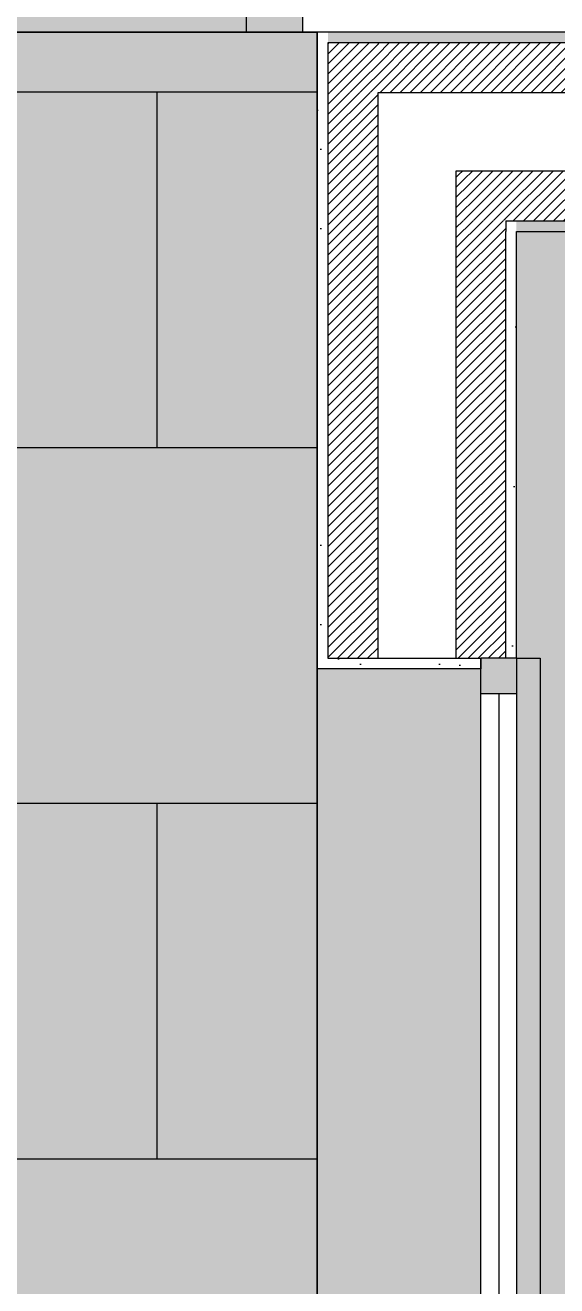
# Model space of a CAD drawing. Header units: millimetres. Extents: x -284281 to 1648660, y -821378 to -151356.
# Drawn here: x 218815 to 219562, y -255178 to -253406 of the extents above; entities that cross this region are included whole.
import ezdxf

# ---------------------------------------------------------------- set-up
doc = ezdxf.new("R2010")
doc.units = ezdxf.units.MM
doc.header["$MEASUREMENT"] = 0
doc.set_wipeout_variables(frame=1)
for name, pattern in [('Tirets', [229.305464, 141.111124, -88.19434]), ('Traits', [282.222223, 141.111112, -141.111112]), ('Wipeout_Contour', [1000, 0, -1000])]:
    doc.linetypes.add(name, pattern=pattern)
for name, color, linetype in [('Cotations - 1_100', 7, 'Continuous'), ('Fenêtres ARCHICAD', 7, 'Continuous'), ('Sols_ Dalles', 7, 'Continuous')]:
    doc.layers.add(name, color=color, linetype=linetype)
doc.styles.add('STYLE_GENERE_2', font='arial.ttf')
doc.dimstyles.new('STYLE_GENERE__1', dxfattribs={"dimtxt": 250, "dimasz": 190, "dimexe": 0.18, "dimexo": 0.0625, "dimgap": 0, "dimtad": 1, "dimtih": 1, "dimtoh": 1, "dimlfac": 0.001, "dimzin": 0, "dimdsep": 46, "dimtxsty": 'STYLE_GENERE_2', "dimblk": 'ARROWHEAD_6', "dimblk1": 'ARROWHEAD_6', "dimblk2": 'ARROWHEAD_6', "dimcen": 0.09, "dimse1": 1, "dimse2": 1, "dimclrd": 7, "dimclre": 7, "dimclrt": 7, "dimazin": 0, "dimtfac": 1, "dimtdec": 4, "dimtmove": 0, "dimatfit": 3, "dimfxl": 1, "dimtolj": 1, "dimtzin": 0, "dimarcsym": 0})
pattern_1 = [(45, (0, 175), (-55.684659, 55.684659), [0, -52.5, 0, -78.75]), (110, (175, 175), (74.000794, 26.934086), [0, -38.5, 0, -66.5])]
pattern_2 = [(45, (0, 0), (-7.0710678, 7.0710678), [])]

# ---------------------------------------------------------------- blocks, each defined once
blk = doc.blocks.new('Dalle_10_1', base_point=(217805.5, -253415.6))
at = {"layer": 'Sols_ Dalles', "linetype": 'Continuous', "lineweight": 0, "true_color": 0x2e271c}
blk.add_hatch(color=250, dxfattribs=at).paths.add_polyline_path([(217805.5, -253415.6), (217805.5, -262350.9), (245610, -262365.6), (245610, -253415.6), (244226, -253415.6), (244226, -261165.6), (232166, -261165.6), (232166, -259365.6), (230526, -259365.6), (230526, -261165.6), (219225.5, -261165.6), (219225.5, -257683.7), (220725.5, -257683.7), (220725.5, -256655.6), (219225.5, -256655.6), (219225.5, -253415.6)])
at = {"layer": 'Sols_ Dalles', "color": 250, "linetype": 'Continuous', "lineweight": 5, "true_color": 0x1f1f1f, "flags": 128}
blk.add_lwpolyline([(217805.5, -253415.6), (217805.5, -262350.9), (245610, -262365.6), (245610, -253415.6), (244226, -253415.6), (244226, -261165.6), (232166, -261165.6), (232166, -259365.6), (230526, -259365.6), (230526, -261165.6), (219225.5, -261165.6), (219225.5, -257683.7), (220725.5, -257683.7), (220725.5, -256655.6), (219225.5, -256655.6), (219225.5, -253415.6)], close=True, dxfattribs=at)
blk = doc.blocks.new('Dalle_17_1', base_point=(219225.5, -253415.6))
at = {"layer": 'Sols_ Dalles', "linetype": 'Continuous', "lineweight": 0, "true_color": 0x393736}
blk.add_hatch(color=250, dxfattribs=at).paths.add_polyline_path([(219225.5, -253415.6), (219225.5, -256655.6), (221305.5, -256655.6), (221305.5, -257683.7), (219225.5, -257683.7), (219225.5, -261165.6), (230511, -261165.6), (230511, -259085.6), (232166, -259085.6), (232166, -261165.6), (244226, -261165.6), (244226, -253415.6)])
at = {"layer": 'Sols_ Dalles', "color": 250, "linetype": 'Continuous', "lineweight": 5, "true_color": 0x1f1f1f, "flags": 128}
blk.add_lwpolyline([(219225.5, -253415.6), (244226, -253415.6), (244226, -261165.6), (232166, -261165.6), (232166, -259085.6), (230511, -259085.6), (230511, -261165.6), (219225.5, -261165.6), (219225.5, -257683.7), (221305.5, -257683.7), (221305.5, -256655.6), (219225.5, -256655.6)], close=True, dxfattribs=at)
blk = doc.blocks.new('Mur_16_1', base_point=(244226, -253415.6))
at = {"color": 254, "linetype": 'Wipeout_Contour', "lineweight": 0, "ltscale": 1005276.267851349}
blk.add_wipeout([(219240.5, -253430.6), (219225.5, -253415.6), (219225.5, -253430.6)], dxfattribs=at)
at = {"color": 254, "linetype": 'Wipeout_Contour', "lineweight": 0, "ltscale": 1006397.640103251}
blk.add_wipeout([(219505.5, -253695.6), (219490.5, -253680.6), (219490.5, -253695.6)], dxfattribs=at)
at = {"linetype": 'Continuous', "lineweight": 5, "true_color": 0x5f5f5f}
h = blk.add_hatch(dxfattribs=at)
h.set_pattern_fill('ENDUIT_0001', color=251, style=0, pattern_type=2)
h.set_pattern_definition(pattern_1)
h.paths.add_polyline_path([(219240.5, -253430.6), (219225.5, -253415.6), (219225.5, -253430.6)])
h = blk.add_hatch(dxfattribs=at)
h.set_pattern_fill('ENDUIT_0001', color=251, style=0, pattern_type=2)
h.set_pattern_definition(pattern_1)
h.paths.add_polyline_path([(219505.5, -253695.6), (219490.5, -253680.6), (219490.5, -253695.6)])
at = {"color": 254, "linetype": 'Wipeout_Contour', "lineweight": 0, "ltscale": 1005458.919098305}
blk.add_wipeout([(219310.5, -253500.6), (219240.5, -253430.6), (219240.5, -253500.6)], dxfattribs=at)
at = {"color": 254, "linetype": 'Wipeout_Contour', "lineweight": 0, "ltscale": 1348540.175442608}
blk.add_wipeout([(219505.5, -253695.6), (224561, -253695.6), (224561, -253680.6), (219505.5, -253680.6)], dxfattribs=at)
at = {"linetype": 'Continuous', "lineweight": 5, "true_color": 0x5f5f5f}
h = blk.add_hatch(dxfattribs=at)
h.set_pattern_fill('BRIQUES_TERRE_CUITE__INT_97', color=251, style=0, pattern_type=2)
h.set_pattern_definition(pattern_2)
h.paths.add_polyline_path([(219310.5, -253500.6), (219240.5, -253430.6), (219240.5, -253500.6)])
h = blk.add_hatch(dxfattribs=at)
h.set_pattern_fill('ENDUIT_0001', color=251, style=0, pattern_type=2)
h.set_pattern_definition(pattern_1)
h.paths.add_polyline_path([(219505.5, -253695.6), (224561, -253695.6), (224561, -253680.6), (219505.5, -253680.6)])
at = {"color": 254, "linetype": 'Wipeout_Contour', "lineweight": 0, "ltscale": 1374074.521205101}
blk.add_wipeout([(219240.5, -253430.6), (244211, -253430.6), (244211, -253415.6), (219240.5, -253415.6)], dxfattribs=at)
at = {"color": 254, "linetype": 'Wipeout_Contour', "lineweight": 0, "ltscale": 1005841.806024324}
blk.add_wipeout([(219420.5, -253610.6), (219310.5, -253500.6), (219310.5, -253610.6)], dxfattribs=at)
at = {"linetype": 'Continuous', "lineweight": 5, "true_color": 0x5f5f5f}
h = blk.add_hatch(dxfattribs=at)
h.set_pattern_fill('ENDUIT_0001', color=251, style=0, pattern_type=2)
h.set_pattern_definition(pattern_1)
h.paths.add_polyline_path([(219240.5, -253430.6), (244211, -253430.6), (244211, -253415.6), (219240.5, -253415.6)])
at = {"color": 254, "linetype": 'Wipeout_Contour', "lineweight": 0, "ltscale": 1006220.603784883}
blk.add_wipeout([(219490.5, -253680.6), (219420.5, -253610.6), (219420.5, -253680.6)], dxfattribs=at)
at = {"linetype": 'Continuous', "lineweight": 5, "true_color": 0x5f5f5f}
h = blk.add_hatch(dxfattribs=at)
h.set_pattern_fill('BRIQUES_TERRE_CUITE__INT_97', color=251, style=0, pattern_type=2)
h.set_pattern_definition(pattern_2)
h.paths.add_polyline_path([(219490.5, -253680.6), (219420.5, -253610.6), (219420.5, -253680.6)])
at = {"color": 254, "linetype": 'Wipeout_Contour', "lineweight": 0, "ltscale": 1005273.326844904}
blk.add_wipeout([(219240.5, -253415.6), (219225.5, -253415.6), (219240.5, -253430.6)], dxfattribs=at)
at = {"color": 254, "linetype": 'Wipeout_Contour', "lineweight": 0, "ltscale": 1374194.484049249}
blk.add_wipeout([(219310.5, -253500.6), (244141, -253500.6), (244141, -253430.6), (219310.5, -253430.6)], dxfattribs=at)
at = {"linetype": 'Continuous', "lineweight": 5, "true_color": 0x5f5f5f}
h = blk.add_hatch(dxfattribs=at)
h.set_pattern_fill('ENDUIT_0001', color=251, style=0, pattern_type=2)
h.set_pattern_definition(pattern_1)
h.paths.add_polyline_path([(219240.5, -253415.6), (219225.5, -253415.6), (219240.5, -253430.6)])
h = blk.add_hatch(dxfattribs=at)
h.set_pattern_fill('BRIQUES_TERRE_CUITE__INT_97', color=251, style=0, pattern_type=2)
h.set_pattern_definition(pattern_2)
h.paths.add_polyline_path([(219310.5, -253500.6), (244141, -253500.6), (244141, -253430.6), (219310.5, -253430.6)])
at = {"color": 7, "linetype": 'Continuous', "lineweight": 5, "flags": 128}
for points in [[(219225.5, -253415.6), (219225.5, -253430.6)], [(244226, -253415.6), (219225.5, -253415.6)]]:
    blk.add_lwpolyline(points, dxfattribs=at)
at = {"color": 254, "linetype": 'Wipeout_Contour', "lineweight": 0, "ltscale": 1006394.700793916}
blk.add_wipeout([(219505.5, -253680.6), (219490.5, -253680.6), (219505.5, -253695.6)], dxfattribs=at)
at = {"linetype": 'Continuous', "lineweight": 5, "true_color": 0x5f5f5f}
h = blk.add_hatch(dxfattribs=at)
h.set_pattern_fill('ENDUIT_0001', color=251, style=0, pattern_type=2)
h.set_pattern_definition(pattern_1)
h.paths.add_polyline_path([(219505.5, -253680.6), (219490.5, -253680.6), (219505.5, -253695.6)])
at = {"color": 7, "linetype": 'Continuous', "lineweight": 5, "flags": 128}
blk.add_lwpolyline([(219505.5, -253695.6), (224561, -253695.6)], dxfattribs=at)
at = {"color": 254, "linetype": 'Wipeout_Contour', "lineweight": 0, "ltscale": 1005450.367614156}
blk.add_wipeout([(219310.5, -253430.6), (219240.5, -253430.6), (219310.5, -253500.6)], dxfattribs=at)
at = {"color": 254, "linetype": 'Wipeout_Contour', "lineweight": 0, "ltscale": 1348142.871052148}
blk.add_wipeout([(219420.5, -253610.6), (224646, -253610.6), (224646, -253500.6), (219420.5, -253500.6)], dxfattribs=at)
at = {"linetype": 'Continuous', "lineweight": 5, "true_color": 0x5f5f5f}
h = blk.add_hatch(dxfattribs=at)
h.set_pattern_fill('BRIQUES_TERRE_CUITE__INT_97', color=251, style=0, pattern_type=2)
h.set_pattern_definition(pattern_2)
h.paths.add_polyline_path([(219310.5, -253430.6), (219240.5, -253430.6), (219310.5, -253500.6)])
at = {"color": 7, "linetype": 'Continuous', "lineweight": 5}
for p, q in [((219240.5, -253430.6), (219240.5, -253500.6)), ((219310.5, -253430.6), (219240.5, -253430.6)), ((244141, -253430.6), (219310.5, -253430.6))]:
    blk.add_line(p, q, dxfattribs=at)
at = {"color": 254, "linetype": 'Wipeout_Contour', "lineweight": 0, "ltscale": 1348412.513644033}
blk.add_wipeout([(219490.5, -253680.6), (224576, -253680.6), (224576, -253610.6), (219490.5, -253610.6)], dxfattribs=at)
at = {"linetype": 'Continuous', "lineweight": 5, "true_color": 0x5f5f5f}
h = blk.add_hatch(dxfattribs=at)
h.set_pattern_fill('BRIQUES_TERRE_CUITE__INT_97', color=251, style=0, pattern_type=2)
h.set_pattern_definition(pattern_2)
h.paths.add_polyline_path([(219490.5, -253680.6), (224576, -253680.6), (224576, -253610.6), (219490.5, -253610.6)])
at = {"color": 254, "linetype": 'Wipeout_Contour', "lineweight": 0, "ltscale": 1005829.17824084}
blk.add_wipeout([(219420.5, -253500.6), (219310.5, -253500.6), (219420.5, -253610.6)], dxfattribs=at)
at = {"color": 7, "linetype": 'Continuous', "lineweight": 5}
for p, q in [((219310.5, -253500.6), (219310.5, -253610.6)), ((219420.5, -253500.6), (219310.5, -253500.6)), ((224646, -253500.6), (219420.5, -253500.6))]:
    blk.add_line(p, q, dxfattribs=at)
at = {"color": 254, "linetype": 'Wipeout_Contour', "lineweight": 0, "ltscale": 1006212.057700724}
blk.add_wipeout([(219490.5, -253610.6), (219420.5, -253610.6), (219490.5, -253680.6)], dxfattribs=at)
at = {"linetype": 'Continuous', "lineweight": 5, "true_color": 0x5f5f5f}
h = blk.add_hatch(dxfattribs=at)
h.set_pattern_fill('BRIQUES_TERRE_CUITE__INT_97', color=251, style=0, pattern_type=2)
h.set_pattern_definition(pattern_2)
h.paths.add_polyline_path([(219490.5, -253610.6), (219420.5, -253610.6), (219490.5, -253680.6)])
at = {"color": 7, "linetype": 'Continuous', "lineweight": 5}
for p, q in [((219420.5, -253610.6), (219420.5, -253680.6)), ((219490.5, -253610.6), (219420.5, -253610.6)), ((224576, -253610.6), (219490.5, -253610.6)), ((219490.5, -253680.6), (219490.5, -253695.6)), ((219490.5, -253680.6), (224576, -253680.6))]:
    blk.add_line(p, q, dxfattribs=at)
blk = doc.blocks.new('Fenêtre 25_5')
at = {"layer": 'Fenêtres ARCHICAD', "color": 7, "linetype": 'Continuous', "lineweight": 5}
for p, q in [((-500, 0), (-500, 33.3)), ((-500, 33.3), (500, 33.3)), ((500, 33.3), (500, 0)), ((-500, 0), (-500, -15)), ((-500, 0), (-500, -15)), ((500, 0), (500, -15)), ((500, 0), (500, -15)), ((-500, -15), (-500, -50)), ((-500, -15), (-500, -50)), ((500, -15), (500, -50)), ((500, -15), (500, -50)), ((-485, -50), (-485, -280)), ((485, -50), (485, -280)), ((-500, -280), (-485, -280)), ((-485, -280), (485, -280)), ((500, -280), (485, -280))]:
    blk.add_line(p, q, dxfattribs=at)
at = {"layer": 'Fenêtres ARCHICAD', "color": 7, "linetype": 'Traits', "lineweight": 5}
blk.add_line((-500, 0), (500, 0), dxfattribs=at)
at = {"color": 254, "linetype": 'Wipeout_Contour', "lineweight": 0, "ltscale": 1805.5395}
blk.add_wipeout([(-450, 0), (-450, -50), (450, -50), (450, 0)], dxfattribs=at).dxf.layer = 'Fenêtres ARCHICAD'
at = {"layer": 'Fenêtres ARCHICAD', "color": 7, "linetype": 'Continuous', "lineweight": 5}
for p, q in [((-500, 0), (-450, 0)), ((-450, 0), (-450, -50)), ((-450, 0), (450, 0)), ((450, -50), (450, 0)), ((450, 0), (500, 0)), ((-450, -25), (450, -25)), ((-450, -50), (-500, -50)), ((450, -50), (-450, -50)), ((500, -50), (450, -50))]:
    blk.add_line(p, q, dxfattribs=at)
blk = doc.blocks.new('Mur_81_1', base_point=(219225.5, -256375.6))
at = {"color": 254, "linetype": 'Wipeout_Contour', "lineweight": 0, "ltscale": 1341698.419272085}
blk.add_wipeout([(219240.5, -253430.6), (219225.5, -253430.6), (219225.5, -254295.6), (219240.5, -254295.6)], dxfattribs=at)
at = {"color": 254, "linetype": 'Wipeout_Contour', "lineweight": 0, "ltscale": 1342792.18959472}
blk.add_wipeout([(219490.5, -253695.6), (219490.5, -254295.6), (219505.5, -254295.6), (219505.5, -253695.6)], dxfattribs=at)
at = {"linetype": 'Continuous', "lineweight": 5, "true_color": 0x5f5f5f}
h = blk.add_hatch(dxfattribs=at)
h.set_pattern_fill('ENDUIT_0001', color=251, style=0, pattern_type=2)
h.set_pattern_definition(pattern_1)
h.paths.add_polyline_path([(219240.5, -253430.6), (219225.5, -253430.6), (219225.5, -254295.6), (219240.5, -254295.6)])
h = blk.add_hatch(dxfattribs=at)
h.set_pattern_fill('ENDUIT_0001', color=251, style=0, pattern_type=2)
h.set_pattern_definition(pattern_1)
h.paths.add_polyline_path([(219490.5, -253695.6), (219490.5, -254295.6), (219505.5, -254295.6), (219505.5, -253695.6)])
at = {"color": 7, "linetype": 'Continuous', "lineweight": 5, "flags": 128}
blk.add_lwpolyline([(219505.5, -254295.6), (219505.5, -253695.6)], dxfattribs=at)
at = {"color": 254, "linetype": 'Wipeout_Contour', "lineweight": 0, "ltscale": 1341915.419266326}
blk.add_wipeout([(219240.5, -254295.6), (219310.5, -254295.6), (219310.5, -253500.6), (219240.5, -253500.6)], dxfattribs=at)
at = {"linetype": 'Continuous', "lineweight": 5, "true_color": 0x5f5f5f}
h = blk.add_hatch(dxfattribs=at)
h.set_pattern_fill('BRIQUES_TERRE_CUITE__INT_97', color=251, style=0, pattern_type=2)
h.set_pattern_definition(pattern_2)
h.paths.add_polyline_path([(219240.5, -254295.6), (219310.5, -254295.6), (219310.5, -253500.6), (219240.5, -253500.6)])
at = {"color": 7, "linetype": 'Continuous', "lineweight": 5}
blk.add_line((219240.5, -253430.6), (219240.5, -253500.6), dxfattribs=at)
at = {"color": 254, "linetype": 'Wipeout_Contour', "lineweight": 0, "ltscale": 1342317.132033273}
blk.add_wipeout([(219310.5, -253610.6), (219310.5, -254295.6), (219420.5, -254295.6), (219420.5, -253610.6)], dxfattribs=at)
at = {"color": 7, "linetype": 'Continuous', "lineweight": 5}
blk.add_line((219310.5, -253500.6), (219310.5, -253610.6), dxfattribs=at)
at = {"color": 254, "linetype": 'Wipeout_Contour', "lineweight": 0, "ltscale": 1678555.99803346}
blk.add_wipeout([(219420.5, -253680.6), (219420.5, -254295.6), (219455.5, -254295.6), (219490.5, -254295.6), (219490.5, -253680.6)], dxfattribs=at)
at = {"linetype": 'Continuous', "lineweight": 5, "true_color": 0x5f5f5f}
h = blk.add_hatch(dxfattribs=at)
h.set_pattern_fill('BRIQUES_TERRE_CUITE__INT_97', color=251, style=0, pattern_type=2)
h.set_pattern_definition(pattern_2)
h.paths.add_polyline_path([(219420.5, -253680.6), (219420.5, -254295.6), (219455.5, -254295.6), (219490.5, -254295.6), (219490.5, -253680.6)])
at = {"color": 7, "linetype": 'Continuous', "lineweight": 5}
for p, q in [((219420.5, -253610.6), (219420.5, -253680.6)), ((219490.5, -253680.6), (219490.5, -253695.6)), ((219490.5, -254295.6), (219490.5, -253695.6)), ((219505.5, -254295.6), (219490.5, -254295.6))]:
    blk.add_line(p, q, dxfattribs=at)
at = {"color": 254, "linetype": 'Wipeout_Contour', "lineweight": 0, "ltscale": 1679068.066604934}
blk.add_wipeout([(219225.5, -254295.6), (219225.5, -254310.6), (219455.5, -254310.6), (219455.5, -254295.6), (219240.5, -254295.6)], dxfattribs=at)
at = {"linetype": 'Continuous', "lineweight": 5, "true_color": 0x5f5f5f}
h = blk.add_hatch(dxfattribs=at)
h.set_pattern_fill('ENDUIT_0001', color=251, style=0, pattern_type=2)
h.set_pattern_definition(pattern_1)
h.paths.add_polyline_path([(219225.5, -254295.6), (219225.5, -254310.6), (219455.5, -254310.6), (219455.5, -254295.6), (219240.5, -254295.6)])
at = {"color": 7, "linetype": 'Continuous', "lineweight": 5}
for p, q in [((219240.5, -253500.6), (219240.5, -254295.6)), ((219310.5, -253610.6), (219310.5, -254295.6)), ((219420.5, -253680.6), (219420.5, -254295.6)), ((219225.5, -254295.6), (219225.5, -254310.6)), ((219240.5, -254295.6), (219455.5, -254295.6)), ((219455.5, -254295.6), (219455.5, -254310.6)), ((219490.5, -254295.6), (219455.5, -254295.6)), ((219455.5, -254310.6), (219225.5, -254310.6))]:
    blk.add_line(p, q, dxfattribs=at)
at = {"color": 7, "linetype": 'Continuous', "lineweight": 5, "flags": 128}
blk.add_lwpolyline([(219225.5, -253430.6), (219225.5, -254295.6)], dxfattribs=at)
at = {"layer": 'Fenêtres ARCHICAD', "color": 7, "linetype": 'Continuous', "lineweight": 5, "zscale": 1000, "rotation": 270}
blk.add_blockref('Fenêtre 25_5', (219505.5, -254795.6), dxfattribs=at)
blk = doc.blocks.new('Tôle profilée 25_35')
at = {"color": 7, "linetype": 'Continuous', "lineweight": 5}
blk.add_line((0, 123.5), (0, 0), dxfattribs=at)
blk = doc.blocks.new('*D540')
at = {"layer": 'Cotations - 1_100', "color": 7, "linetype": 'Continuous', "lineweight": 5, "transparency": 16777216}
for p, q in [((219505.5, -255584.1), (219505.5, -255209.1)), ((224561, -255584.1), (224561, -255209.1)), ((219605.5, -255296.6), (219405.5, -255496.6)), ((224661, -255296.6), (224461, -255496.6)), ((219355.5, -255396.6), (219505.5, -255396.6)), ((219505.5, -255396.6), (224561, -255396.6))]:
    blk.add_line(p, q, dxfattribs=at)
at = {"layer": 'Cotations - 1_100', "color": 7, "lineweight": 5, "transparency": 16777216, "char_height": 250, "attachment_point": 7, "style": 'STYLE_GENERE_2'}
for s, insert in [('\\A1;{\\pql;\\fArial|b0|i0|c0|p38;5,06}', (221368.1, -255346.6)), ('\\A1;{\\pql;\\fArial|b0|i0|c0|p38;0,28}', (223795.9, -255346.6))]:
    blk.add_mtext(s, dxfattribs=dict(at, insert=insert))
blk = doc.blocks.new('ARROWHEAD_6')
at = {"color": 0, "linetype": 'Continuous', "lineweight": 0}
for p, q in [((-0.5, -0.5), (0.5, 0.5)), ((0, 0), (-1, 0))]:
    blk.add_line(p, q, dxfattribs=at)

msp = doc.modelspace()

# ---------------------------------------------------------------- hatches: boundary and pattern name
at = {"linetype": 'Continuous', "lineweight": 5}
h = msp.add_hatch(dxfattribs=at)
h.set_pattern_fill('PANNEAU_100X50_0001', color=9, style=0, pattern_type=2)
h.set_pattern_definition([(0, (0, 0), (0, 500), []), (90, (0, 0), (-1000, 0), [500, -500]), (90, (500, 500), (-1000, 0), [500, -500])])
h.paths.add_polyline_path([(217805.54197, -262550.57129), (217805.54197, -255066.55709), (217825.54197, -255066.55709), (217825.54197, -253415.57129), (219225.54197, -253415.57129), (219225.54197, -256655.57129), (221025.54197, -256655.57129), (221025.54197, -257683.65976), (219225.54197, -257683.65976), (219225.54197, -261165.57129), (230526.03357, -261165.57129), (230526.03357, -259365.57129), (232166.03357, -259365.57129), (232166.03357, -261165.57129), (244226.03357, -261165.57129), (244226.03357, -253415.57129), (245626.03357, -253415.57129), (245626.03357, -262465.57129), (245610.04479, -262465.57129), (244226.03357, -262565.57129), (220626.03357, -262565.57129), (217850.06795, -262565.57129), (217850.06795, -262550.57129)])
at = {"linetype": 'Continuous', "lineweight": 0, "true_color": 0xfaf9f8}
msp.add_hatch(color=7, dxfattribs=at).paths.add_polyline_path([(219466.03357, -253695.57011), (224546.03357, -253695.57129), (224560.95857, -256375.57129), (219505.34443, -256375.57129)])
at = {"layer": 'Sols_ Dalles', "linetype": 'Continuous', "lineweight": 0, "true_color": 0x2e271c}
for points in [[(161503.43335, -171995.57011), (161503.43335, -230015.57011), (161503.43335, -260810.57129), (196775.04197, -260810.57129), (196775.04197, -260795.57129), (196775.04197, -258649.98223), (196775.04197, -258010.55782), (196775.04197, -222495.57011), (186955.54197, -222495.57011), (186955.54197, -218295.57011), (196754.55038, -218295.57011), (196754.55038, -204495.57011), (193355.54197, -204495.57011), (193355.54197, -195161.53481), (195576.03357, -195161.53481), (195576.03357, -189810.57129), (217805.54197, -189810.57129), (217805.54197, -253395.57011), (217805.54197, -253415.57129), (219205.54197, -253415.57129), (219205.54197, -253395.57011), (219205.54197, -188410.57129), (191955.54197, -188410.57129), (191955.54197, -190035.07573), (194140.4759, -190023.06089), (194160.9675, -193749.51998), (191976.03357, -193761.53481), (191955.54197, -200380.57011), (191955.54197, -205895.57011), (195354.55038, -205895.57011), (195354.55038, -216895.57011), (185555.54197, -216895.57011), (185555.54197, -223895.57011), (195354.55038, -223895.57011), (195354.55038, -258649.98223), (195354.55038, -259410.57129), (163990.22193, -259410.57129), (162860.68142, -259410.57129), (162860.68142, -231415.57011), (162860.68142, -173395.57011), (244226.03357, -173395.57011), (244226.03357, -248005.57129), (245626.03357, -248005.57129), (246426.03357, -248005.57129), (246426.03357, -251817.03038), (245610.04479, -251817.03038), (244211.03357, -251817.03038), (244211.03357, -253395.57129), (246426.03357, -253395.57129), (247826.03357, -253395.57129), (247826.03357, -248005.57129), (247826.03357, -246605.57129), (245626.03357, -246605.57129), (245626.03357, -171995.57011)], [(219225.54197, -253415.57129), (217850.06795, -253415.57129), (217850.06795, -262266.88531), (245610.04479, -262266.88531), (245610.04479, -253415.57129), (244226.03357, -253415.57129), (244226.03357, -261165.57129), (232166.03357, -261165.57129), (230526.03357, -261165.57129), (219225.54197, -261165.57129), (219225.54197, -257693.65976), (219225.54197, -256655.57129)]]:
    msp.add_hatch(color=250, dxfattribs=at).paths.add_polyline_path(points)

# ---------------------------------------------------------------- linework, layer by layer
at = {"color": 7, "linetype": 'Continuous', "lineweight": 5, "flags": 128}
msp.add_lwpolyline([(217805.54197, -262550.57129), (217805.54197, -255066.55709), (217825.54197, -255066.55709), (217825.54197, -253415.57129), (219225.54197, -253415.57129), (219225.54197, -256655.57129), (221025.54197, -256655.57129), (221025.54197, -257683.65976), (219225.54197, -257683.65976), (219225.54197, -261165.57129), (230526.03357, -261165.57129), (230526.03357, -259365.57129), (232166.03357, -259365.57129), (232166.03357, -261165.57129), (244226.03357, -261165.57129), (244226.03357, -253415.57129), (245626.03357, -253415.57129), (245626.03357, -262465.57129), (245610.04479, -262465.57129), (244226.03357, -262565.57129), (220626.03357, -262565.57129), (217850.06795, -262565.57129), (217850.06795, -262550.57129)], close=True, dxfattribs=at)
at = {"color": 7, "linetype": 'Tirets', "lineweight": 5, "flags": 128}
msp.add_lwpolyline([(219466.03357, -253695.57011), (224546.03357, -253695.57129), (224560.95857, -256375.57129), (219505.34443, -256375.57129)], close=True, dxfattribs=at)
at = {"layer": 'Sols_ Dalles', "color": 250, "linetype": 'Continuous', "lineweight": 5, "true_color": 0x1f1f1f}
msp.add_lwpolyline([(217805.54197, -189810.57129), (217805.54197, -253395.57011), (217805.54197, -253415.57129), (219205.54197, -253415.57129), (219205.54197, -253395.57011), (219205.54197, -188410.57129)], dxfattribs=at)
at = {"layer": 'Sols_ Dalles', "color": 7, "linetype": 'Continuous', "lineweight": 5, "flags": 128}
msp.add_lwpolyline([(219225.54197, -253415.57129), (217850.06795, -253415.57129), (217850.06795, -262266.88531), (245610.04479, -262266.88531), (245610.04479, -253415.57129), (244226.03357, -253415.57129), (244226.03357, -261165.57129), (232166.03357, -261165.57129), (230526.03357, -261165.57129), (219225.54197, -261165.57129), (219225.54197, -257693.65976), (219225.54197, -256655.57129)], close=True, dxfattribs=at)

# ---------------------------------------------------------------- block references
at = {"color": 7, "linetype": 'Continuous', "lineweight": 5, "zscale": 1000}
msp.add_blockref('Tôle profilée 25_35', (219125.54197, -253415.57129), dxfattribs=at)
at = {"layer": 'Sols_ Dalles', "color": 250, "linetype": 'Continuous', "lineweight": 5, "true_color": 0x1f1f1f}
for name, p in [('Dalle_10_1', (217805.54197, -253415.57129)), ('Dalle_17_1', (219225.54197, -253415.57129))]:
    msp.add_blockref(name, p, dxfattribs=at)

# ---------------------------------------------------------------- next in the draw order: block references
at = {"color": 7, "lineweight": 5}
msp.add_blockref('Mur_16_1', (244226.03357, -253415.57129), dxfattribs=at)

# ---------------------------------------------------------------- next in the draw order: block references
msp.add_blockref('Mur_81_1', (219225.54197, -256375.57129), dxfattribs=at)

# ---------------------------------------------------------------- next in the draw order: dimensions: what is measured, and where the dimension line sits
at = {"layer": 'Cotations - 1_100', "color": 7, "linetype": 'Continuous', "lineweight": 5}
dim = msp.add_linear_dim(base=(224561.03357, -255396.64723), p1=(219505.54197, -253695.57129), p2=(224561.03357, -255085.57129), dimstyle='STYLE_GENERE__1', dxfattribs=at)
dim.commit()
dim.dimension.update_dxf_attribs({"geometry": '*D540', "text_midpoint": (221692.84902, -255221.64723), "dimtype": 160})

doc.saveas('drawing.dxf')
